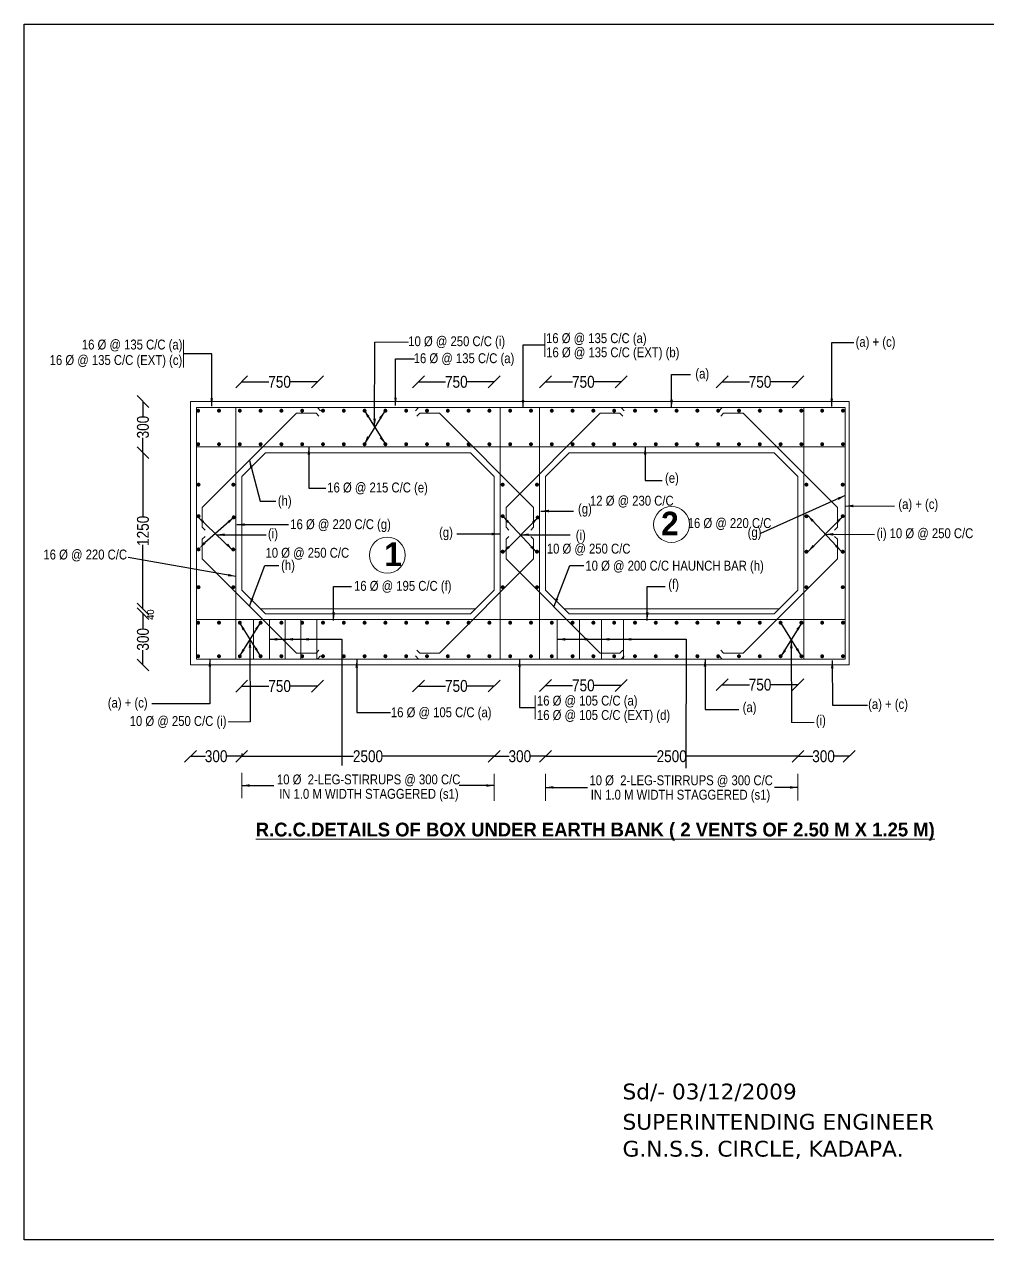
# Model space of a CAD drawing. Header units: inches. Extents: x -382447 to 80613, y -22027 to 268849.
# Drawn here: x -311983 to -287559, y 238036 to 268849 of the extents above; entities that cross this region are included whole.
import ezdxf

# ---------------------------------------------------------------- set-up
doc = ezdxf.new("R2010")
doc.units = ezdxf.units.IN
doc.header["$MEASUREMENT"] = 0
for name, color, linetype in [('abutment', 7, 'Continuous'), ('head wall', 4, 'Continuous'), ('STEEL', 5, 'Continuous')]:
    doc.layers.add(name, color=color, linetype=linetype)
doc.styles.add('ARIAL NARROW', font='ARIALN.TTF')
doc.styles.add('CITYBLUEPR', font='cityb___.ttf')
doc.styles.add('VERDANA', font='verdana.ttf')
doc.dimstyles.new('STANDARD$0', dxfattribs={"dimscale": 88.888889, "dimtxt": 0.02, "dimasz": 0.02, "dimexe": 0.05, "dimexo": 0.1, "dimgap": 0.002, "dimtad": 2, "dimdec": 0, "dimzin": 1, "dimdsep": 46, "dimtxsty": 'Standard', "dimblk": 'OBLIQUE', "dimcen": 0.09, "dimadec": 0, "dimazin": 0, "dimtfac": 1, "dimtdec": 4, "dimtofl": 0, "dimtmove": 0, "dimatfit": 3, "dimfxl": 1, "dimtolj": 1, "dimtzin": 1, "dimarcsym": 0})
doc.dimstyles.new('STANDARD$7', dxfattribs={"dimtxt": 2, "dimasz": 2, "dimexe": 1.25, "dimexo": 0.625, "dimtad": 1, "dimdec": 0, "dimlfac": 0.5, "dimdsep": 46, "dimtxsty": 'Standard', "dimblk": 'OBLIQUE', "dimcen": 2.5, "dimadec": 0, "dimazin": 0, "dimtfac": 1, "dimtdec": 0, "dimtmove": 0, "dimatfit": 3, "dimfxl": 1, "dimtolj": 1, "dimtzin": 0, "dimarcsym": 0})

# ---------------------------------------------------------------- blocks, each defined once
blk = doc.blocks.new('_Oblique')
at = {"color": 0, "linetype": 'ByBlock', "lineweight": -2}
blk.add_line((-0.5, -0.5), (0.5, 0.5), dxfattribs=at)
blk = doc.blocks.new('*D66')
at = {"layer": 'Defpoints', "color": 0, "transparency": 16777216}
for p in [(-294290, 252099), (-292370, 252105), (-292370, 252099)]:
    blk.add_point(p, dxfattribs=at)
at = {"layer": 'STEEL', "color": 0, "lineweight": -2, "transparency": 16777216}
for p, q in [((-294290, 252100), (-294290, 252106)), ((-294290, 252105), (-293601, 252105)), ((-292370, 252105), (-293059, 252105)), ((-292370, 252100), (-292370, 252106))]:
    blk.add_line(p, q, dxfattribs=at)
at = {"layer": 'STEEL', "color": 0, "lineweight": -2, "transparency": 16777216, "xscale": 300, "yscale": 300, "zscale": 300, "rotation": 180}
blk.add_blockref('_Oblique', (-294290, 252105), dxfattribs=at)
at = {"layer": 'STEEL', "color": 0, "lineweight": -2, "transparency": 16777216, "xscale": 300, "yscale": 300, "zscale": 300}
blk.add_blockref('_Oblique', (-292370, 252105), dxfattribs=at)
at = {"layer": 'STEEL', "color": 0, "lineweight": 9, "transparency": 16777216, "insert": (-293330, 252105), "char_height": 300, "attachment_point": 5, "style": 'ARIAL NARROW'}
blk.add_mtext('\\A1;750', dxfattribs=at)
blk = doc.blocks.new('*D67')
at = {"layer": 'Defpoints', "color": 0, "transparency": 16777216}
for p in [(-298770, 252082), (-296850, 252087), (-296850, 252082)]:
    blk.add_point(p, dxfattribs=at)
at = {"layer": 'STEEL', "color": 0, "lineweight": -2, "transparency": 16777216}
for p, q in [((-298770, 252082), (-298770, 252089)), ((-298770, 252087), (-298081, 252087)), ((-296850, 252087), (-297539, 252087)), ((-296850, 252082), (-296850, 252089))]:
    blk.add_line(p, q, dxfattribs=at)
at = {"layer": 'STEEL', "color": 0, "lineweight": -2, "transparency": 16777216, "xscale": 300, "yscale": 300, "zscale": 300, "rotation": 180}
blk.add_blockref('_Oblique', (-298770, 252087), dxfattribs=at)
at = {"layer": 'STEEL', "color": 0, "lineweight": -2, "transparency": 16777216, "xscale": 300, "yscale": 300, "zscale": 300}
blk.add_blockref('_Oblique', (-296850, 252087), dxfattribs=at)
at = {"layer": 'STEEL', "color": 0, "lineweight": 9, "transparency": 16777216, "insert": (-297810, 252087), "char_height": 300, "attachment_point": 5, "style": 'ARIAL NARROW'}
blk.add_mtext('\\A1;750', dxfattribs=at)
blk = doc.blocks.new('*D68')
at = {"layer": 'Defpoints', "color": 0, "transparency": 16777216}
for p in [(-301990, 252067), (-300070, 252073), (-300070, 252067)]:
    blk.add_point(p, dxfattribs=at)
at = {"layer": 'STEEL', "color": 0, "lineweight": -2, "transparency": 16777216}
for p, q in [((-301990, 252068), (-301990, 252074)), ((-301990, 252073), (-301301, 252073)), ((-300070, 252073), (-300759, 252073)), ((-300070, 252068), (-300070, 252074))]:
    blk.add_line(p, q, dxfattribs=at)
at = {"layer": 'STEEL', "color": 0, "lineweight": -2, "transparency": 16777216, "xscale": 300, "yscale": 300, "zscale": 300, "rotation": 180}
blk.add_blockref('_Oblique', (-301990, 252073), dxfattribs=at)
at = {"layer": 'STEEL', "color": 0, "lineweight": -2, "transparency": 16777216, "xscale": 300, "yscale": 300, "zscale": 300}
blk.add_blockref('_Oblique', (-300070, 252073), dxfattribs=at)
at = {"layer": 'STEEL', "color": 0, "lineweight": 9, "transparency": 16777216, "insert": (-301030, 252073), "char_height": 300, "attachment_point": 5, "style": 'ARIAL NARROW'}
blk.add_mtext('\\A1;750', dxfattribs=at)
blk = doc.blocks.new('*D69')
at = {"layer": 'Defpoints', "color": 0, "transparency": 16777216}
for p in [(-306470, 252065), (-304550, 252070), (-304550, 252065)]:
    blk.add_point(p, dxfattribs=at)
at = {"layer": 'STEEL', "color": 0, "lineweight": -2, "transparency": 16777216}
for p, q in [((-306470, 252065), (-306470, 252072)), ((-306470, 252070), (-305781, 252070)), ((-304550, 252070), (-305239, 252070)), ((-304550, 252065), (-304550, 252072))]:
    blk.add_line(p, q, dxfattribs=at)
at = {"layer": 'STEEL', "color": 0, "lineweight": -2, "transparency": 16777216, "xscale": 300, "yscale": 300, "zscale": 300, "rotation": 180}
blk.add_blockref('_Oblique', (-306470, 252070), dxfattribs=at)
at = {"layer": 'STEEL', "color": 0, "lineweight": -2, "transparency": 16777216, "xscale": 300, "yscale": 300, "zscale": 300}
blk.add_blockref('_Oblique', (-304550, 252070), dxfattribs=at)
at = {"layer": 'STEEL', "color": 0, "lineweight": 9, "transparency": 16777216, "insert": (-305510, 252070), "char_height": 300, "attachment_point": 5, "style": 'ARIAL NARROW'}
blk.add_mtext('\\A1;750', dxfattribs=at)
blk = doc.blocks.new('*D54')
at = {"layer": 'Defpoints', "color": 0, "transparency": 16777216}
for p in [(-292370, 250291, 3), (-291070, 250291, 1994), (-291070, 250291)]:
    blk.add_point(p, dxfattribs=at)
at = {"layer": 'STEEL', "color": 0, "lineweight": -2, "transparency": 16777216}
for p, q in [((-292370, 250292), (-292370, 250292)), ((-292370, 250291), (-291992, 250291)), ((-291070, 250291), (-291448, 250291)), ((-291070, 250292), (-291070, 250292))]:
    blk.add_line(p, q, dxfattribs=at)
at = {"layer": 'STEEL', "color": 0, "lineweight": -2, "transparency": 16777216, "xscale": 300, "yscale": 300, "zscale": 300, "rotation": 180}
blk.add_blockref('_Oblique', (-292370, 250291), dxfattribs=at)
at = {"layer": 'STEEL', "color": 0, "lineweight": -2, "transparency": 16777216, "xscale": 300, "yscale": 300, "zscale": 300}
blk.add_blockref('_Oblique', (-291070, 250291), dxfattribs=at)
at = {"layer": 'STEEL', "color": 0, "lineweight": 9, "transparency": 16777216, "insert": (-291720, 250291), "char_height": 300, "attachment_point": 5, "style": 'ARIAL NARROW'}
blk.add_mtext('\\A1;300', dxfattribs=at)
blk = doc.blocks.new('*D55')
at = {"layer": 'Defpoints', "color": 0, "transparency": 16777216}
for p in [(-298770, 250308, -62), (-292370, 250308, 1880), (-292370, 250291)]:
    blk.add_point(p, dxfattribs=at)
at = {"layer": 'STEEL', "color": 0, "lineweight": -2, "transparency": 16777216}
for p, q in [((-298770, 250308), (-298770, 250290)), ((-298770, 250291), (-295940, 250291)), ((-292370, 250291), (-295200, 250291)), ((-292370, 250308), (-292370, 250290))]:
    blk.add_line(p, q, dxfattribs=at)
at = {"layer": 'STEEL', "color": 0, "lineweight": -2, "transparency": 16777216, "xscale": 300, "yscale": 300, "zscale": 300, "rotation": 180}
blk.add_blockref('_Oblique', (-298770, 250291), dxfattribs=at)
at = {"layer": 'STEEL', "color": 0, "lineweight": -2, "transparency": 16777216, "xscale": 300, "yscale": 300, "zscale": 300}
blk.add_blockref('_Oblique', (-292370, 250291), dxfattribs=at)
at = {"layer": 'STEEL', "color": 0, "lineweight": 9, "transparency": 16777216, "insert": (-295570, 250291), "char_height": 300, "attachment_point": 5, "style": 'ARIAL NARROW'}
blk.add_mtext('\\A1;2500', dxfattribs=at)
blk = doc.blocks.new('*D56')
at = {"layer": 'Defpoints', "color": 0, "transparency": 16777216}
for p in [(-300070, 250291), (-298770, 250291), (-298770, 250291)]:
    blk.add_point(p, dxfattribs=at)
at = {"layer": 'STEEL', "color": 0, "lineweight": -2, "transparency": 16777216}
for p, q in [((-300070, 250292), (-300070, 250292)), ((-300070, 250291), (-299692, 250291)), ((-298770, 250291), (-299148, 250291)), ((-298770, 250292), (-298770, 250292))]:
    blk.add_line(p, q, dxfattribs=at)
at = {"layer": 'STEEL', "color": 0, "lineweight": -2, "transparency": 16777216, "xscale": 300, "yscale": 300, "zscale": 300, "rotation": 180}
blk.add_blockref('_Oblique', (-300070, 250291), dxfattribs=at)
at = {"layer": 'STEEL', "color": 0, "lineweight": -2, "transparency": 16777216, "xscale": 300, "yscale": 300, "zscale": 300}
blk.add_blockref('_Oblique', (-298770, 250291), dxfattribs=at)
at = {"layer": 'STEEL', "color": 0, "lineweight": 9, "transparency": 16777216, "insert": (-299420, 250291), "char_height": 300, "attachment_point": 5, "style": 'ARIAL NARROW'}
blk.add_mtext('\\A1;300', dxfattribs=at)
blk = doc.blocks.new('*D57')
at = {"layer": 'Defpoints', "color": 0, "transparency": 16777216}
for p in [(-306470, 250308), (-300070, 250308), (-300070, 250291)]:
    blk.add_point(p, dxfattribs=at)
at = {"layer": 'STEEL', "color": 0, "lineweight": -2, "transparency": 16777216}
for p, q in [((-306470, 250308), (-306470, 250290)), ((-306470, 250291), (-303640, 250291)), ((-300070, 250291), (-302900, 250291)), ((-300070, 250308), (-300070, 250290))]:
    blk.add_line(p, q, dxfattribs=at)
at = {"layer": 'STEEL', "color": 0, "lineweight": -2, "transparency": 16777216, "xscale": 300, "yscale": 300, "zscale": 300, "rotation": 180}
blk.add_blockref('_Oblique', (-306470, 250291), dxfattribs=at)
at = {"layer": 'STEEL', "color": 0, "lineweight": -2, "transparency": 16777216, "xscale": 300, "yscale": 300, "zscale": 300}
blk.add_blockref('_Oblique', (-300070, 250291), dxfattribs=at)
at = {"layer": 'STEEL', "color": 0, "lineweight": 9, "transparency": 16777216, "insert": (-303270, 250291), "char_height": 300, "attachment_point": 5, "style": 'ARIAL NARROW'}
blk.add_mtext('\\A1;2500', dxfattribs=at)
blk = doc.blocks.new('*D58')
at = {"layer": 'Defpoints', "color": 0, "transparency": 16777216}
for p in [(-307768, 250291, 1880), (-306470, 250361, 1880), (-306470, 250291)]:
    blk.add_point(p, dxfattribs=at)
at = {"layer": 'STEEL', "color": 0, "lineweight": -2, "transparency": 16777216}
for p, q in [((-307768, 250292), (-307768, 250292)), ((-307768, 250291), (-307391, 250291)), ((-306470, 250291), (-306847, 250291)), ((-306470, 250360), (-306470, 250290))]:
    blk.add_line(p, q, dxfattribs=at)
at = {"layer": 'STEEL', "color": 0, "lineweight": -2, "transparency": 16777216, "xscale": 300, "yscale": 300, "zscale": 300, "rotation": 180}
blk.add_blockref('_Oblique', (-307768, 250291), dxfattribs=at)
at = {"layer": 'STEEL', "color": 0, "lineweight": -2, "transparency": 16777216, "xscale": 300, "yscale": 300, "zscale": 300}
blk.add_blockref('_Oblique', (-306470, 250291), dxfattribs=at)
at = {"layer": 'STEEL', "color": 0, "lineweight": 9, "transparency": 16777216, "insert": (-307119, 250291), "char_height": 300, "attachment_point": 5, "style": 'ARIAL NARROW'}
blk.add_mtext('\\A1;300', dxfattribs=at)
blk = doc.blocks.new('*D59')
at = {"layer": 'Defpoints', "color": 0, "transparency": 16777216}
for p in [(-308967, 253907), (-308974, 252607), (-308967, 252607)]:
    blk.add_point(p, dxfattribs=at)
at = {"layer": 'STEEL', "color": 0, "lineweight": -2, "transparency": 16777216}
for p, q in [((-308968, 253907), (-308976, 253907)), ((-308974, 253907), (-308974, 253528)), ((-308974, 252607), (-308974, 252985)), ((-308968, 252607), (-308976, 252607))]:
    blk.add_line(p, q, dxfattribs=at)
at = {"layer": 'STEEL', "color": 0, "lineweight": -2, "transparency": 16777216, "xscale": 300, "yscale": 300, "zscale": 300}
for p, rotation in [((-308974, 253907), 90), ((-308974, 252607), 270)]:
    blk.add_blockref('_Oblique', p, dxfattribs=dict(at, rotation=rotation))
at = {"layer": 'STEEL', "color": 0, "lineweight": 9, "transparency": 16777216, "insert": (-308974, 253257), "char_height": 300, "attachment_point": 5, "rotation": 90, "style": 'ARIAL NARROW'}
blk.add_mtext('\\A1;300', dxfattribs=at)
blk = doc.blocks.new('*D60')
at = {"layer": 'Defpoints', "color": 0, "transparency": 16777216}
for p in [(-308987, 257987), (-308987, 254027), (-308974, 254027)]:
    blk.add_point(p, dxfattribs=at)
at = {"layer": 'STEEL', "color": 0, "lineweight": -2, "transparency": 16777216}
for p, q in [((-308986, 257987), (-308973, 257987)), ((-308974, 257987), (-308974, 256362)), ((-308974, 254027), (-308974, 255651)), ((-308986, 254027), (-308973, 254027))]:
    blk.add_line(p, q, dxfattribs=at)
at = {"layer": 'STEEL', "color": 0, "lineweight": -2, "transparency": 16777216, "xscale": 300, "yscale": 300, "zscale": 300}
for p, rotation in [((-308974, 257987), 90), ((-308974, 254027), 270)]:
    blk.add_blockref('_Oblique', p, dxfattribs=dict(at, rotation=rotation))
at = {"layer": 'STEEL', "color": 0, "lineweight": 9, "transparency": 16777216, "insert": (-308974, 256007), "char_height": 300, "attachment_point": 5, "rotation": 90, "style": 'ARIAL NARROW'}
blk.add_mtext('\\A1;1250', dxfattribs=at)
blk = doc.blocks.new('*D61')
at = {"layer": 'Defpoints', "color": 0, "transparency": 16777216}
for p in [(-308987, 259287), (-308987, 257987), (-308974, 257987)]:
    blk.add_point(p, dxfattribs=at)
at = {"layer": 'STEEL', "color": 0, "lineweight": -2, "transparency": 16777216}
for p, q in [((-308986, 259287), (-308973, 259287)), ((-308974, 259287), (-308974, 258908)), ((-308974, 257987), (-308974, 258365)), ((-308986, 257987), (-308973, 257987))]:
    blk.add_line(p, q, dxfattribs=at)
at = {"layer": 'STEEL', "color": 0, "lineweight": -2, "transparency": 16777216, "xscale": 300, "yscale": 300, "zscale": 300}
for p, rotation in [((-308974, 259287), 90), ((-308974, 257987), 270)]:
    blk.add_blockref('_Oblique', p, dxfattribs=dict(at, rotation=rotation))
at = {"layer": 'STEEL', "color": 0, "lineweight": 9, "transparency": 16777216, "insert": (-308974, 258637), "char_height": 300, "attachment_point": 5, "rotation": 90, "style": 'ARIAL NARROW'}
blk.add_mtext('\\A1;300', dxfattribs=at)
blk = doc.blocks.new('*D62')
at = {"layer": 'Defpoints', "color": 0, "transparency": 16777216}
for p in [(-306470, 259789), (-306470, 259783), (-304550, 259789)]:
    blk.add_point(p, dxfattribs=at)
at = {"layer": 'STEEL', "color": 0, "lineweight": -2, "transparency": 16777216}
for p, q in [((-306470, 259788), (-306470, 259782)), ((-306470, 259783), (-305781, 259783)), ((-304550, 259783), (-305239, 259783)), ((-304550, 259788), (-304550, 259782))]:
    blk.add_line(p, q, dxfattribs=at)
at = {"layer": 'STEEL', "color": 0, "lineweight": -2, "transparency": 16777216, "xscale": 300, "yscale": 300, "zscale": 300, "rotation": 180}
blk.add_blockref('_Oblique', (-306470, 259783), dxfattribs=at)
at = {"layer": 'STEEL', "color": 0, "lineweight": -2, "transparency": 16777216, "xscale": 300, "yscale": 300, "zscale": 300}
blk.add_blockref('_Oblique', (-304550, 259783), dxfattribs=at)
at = {"layer": 'STEEL', "color": 0, "lineweight": 9, "transparency": 16777216, "insert": (-305510, 259783), "char_height": 300, "attachment_point": 5, "style": 'ARIAL NARROW'}
blk.add_mtext('\\A1;750', dxfattribs=at)
blk = doc.blocks.new('*D63')
at = {"layer": 'Defpoints', "color": 0, "transparency": 16777216}
for p in [(-301990, 259789), (-301990, 259783), (-300070, 259789)]:
    blk.add_point(p, dxfattribs=at)
at = {"layer": 'STEEL', "color": 0, "lineweight": -2, "transparency": 16777216}
for p, q in [((-301990, 259788), (-301990, 259782)), ((-301990, 259783), (-301301, 259783)), ((-300070, 259783), (-300759, 259783)), ((-300070, 259788), (-300070, 259782))]:
    blk.add_line(p, q, dxfattribs=at)
at = {"layer": 'STEEL', "color": 0, "lineweight": -2, "transparency": 16777216, "xscale": 300, "yscale": 300, "zscale": 300, "rotation": 180}
blk.add_blockref('_Oblique', (-301990, 259783), dxfattribs=at)
at = {"layer": 'STEEL', "color": 0, "lineweight": -2, "transparency": 16777216, "xscale": 300, "yscale": 300, "zscale": 300}
blk.add_blockref('_Oblique', (-300070, 259783), dxfattribs=at)
at = {"layer": 'STEEL', "color": 0, "lineweight": 9, "transparency": 16777216, "insert": (-301030, 259783), "char_height": 300, "attachment_point": 5, "style": 'ARIAL NARROW'}
blk.add_mtext('\\A1;750', dxfattribs=at)
blk = doc.blocks.new('*D64')
at = {"layer": 'Defpoints', "color": 0, "transparency": 16777216}
for p in [(-298770, 259789), (-298770, 259783), (-296850, 259789)]:
    blk.add_point(p, dxfattribs=at)
at = {"layer": 'STEEL', "color": 0, "lineweight": -2, "transparency": 16777216}
for p, q in [((-298770, 259788), (-298770, 259782)), ((-298770, 259783), (-298081, 259783)), ((-296850, 259783), (-297539, 259783)), ((-296850, 259788), (-296850, 259782))]:
    blk.add_line(p, q, dxfattribs=at)
at = {"layer": 'STEEL', "color": 0, "lineweight": -2, "transparency": 16777216, "xscale": 300, "yscale": 300, "zscale": 300, "rotation": 180}
blk.add_blockref('_Oblique', (-298770, 259783), dxfattribs=at)
at = {"layer": 'STEEL', "color": 0, "lineweight": -2, "transparency": 16777216, "xscale": 300, "yscale": 300, "zscale": 300}
blk.add_blockref('_Oblique', (-296850, 259783), dxfattribs=at)
at = {"layer": 'STEEL', "color": 0, "lineweight": 9, "transparency": 16777216, "insert": (-297810, 259783), "char_height": 300, "attachment_point": 5, "style": 'ARIAL NARROW'}
blk.add_mtext('\\A1;750', dxfattribs=at)
blk = doc.blocks.new('*D65')
at = {"layer": 'Defpoints', "color": 0, "transparency": 16777216}
for p in [(-294290, 259789), (-294290, 259783), (-292370, 259789)]:
    blk.add_point(p, dxfattribs=at)
at = {"layer": 'STEEL', "color": 0, "lineweight": -2, "transparency": 16777216}
for p, q in [((-294290, 259788), (-294290, 259782)), ((-294290, 259783), (-293601, 259783)), ((-292370, 259783), (-293059, 259783)), ((-292370, 259788), (-292370, 259782))]:
    blk.add_line(p, q, dxfattribs=at)
at = {"layer": 'STEEL', "color": 0, "lineweight": -2, "transparency": 16777216, "xscale": 300, "yscale": 300, "zscale": 300, "rotation": 180}
blk.add_blockref('_Oblique', (-294290, 259783), dxfattribs=at)
at = {"layer": 'STEEL', "color": 0, "lineweight": -2, "transparency": 16777216, "xscale": 300, "yscale": 300, "zscale": 300}
blk.add_blockref('_Oblique', (-292370, 259783), dxfattribs=at)
at = {"layer": 'STEEL', "color": 0, "lineweight": 9, "transparency": 16777216, "insert": (-293330, 259783), "char_height": 300, "attachment_point": 5, "style": 'ARIAL NARROW'}
blk.add_mtext('\\A1;750', dxfattribs=at)

msp = doc.modelspace()

# ---------------------------------------------------------------- linework, layer by layer
at = {"color": 0, "linetype": 'ByBlock', "lineweight": 9}
for p, q in [((-311982.5, 268848.6), (-311982.5, 238035.6)), ((-298782.1, 260421.5), (-298782.1, 261021.5)), ((-307945.2, 260148.5), (-307945.2, 260848.5)), ((-299033.1, 251229.1), (-299033.1, 251829.1))]:
    msp.add_line(p, q, dxfattribs=at)
at = {"layer": 'abutment', "color": 0, "lineweight": 9}
for p, q in [((-303099.3, 260787, 5641.2), (-302245.1, 260787, 5641.2)), ((-307770, 259286.5), (-291070, 259286.5)), ((-307770, 259286.5), (-307770, 252606.5)), ((-291070, 259286.5), (-291070, 252606.5)), ((-307620, 259136.5), (-291171.2, 259136.5)), ((-307620, 259136.5), (-307620, 252756.5)), ((-306620, 259136.5), (-306620, 252756.5)), ((-304549.9, 259136.5), (-304476.3, 259051.5)), ((-301990, 259136.5), (-302063.6, 259051.5)), ((-299920, 259136.5), (-299920, 252756.5)), ((-298920, 259136.5), (-298920, 252756.5)), ((-296850, 259136.5), (-296776.4, 259051.5)), ((-294290, 259136.5), (-294363.6, 259051.5)), ((-292220, 259136.5), (-292220, 252756.5)), ((-291171.2, 259136.5), (-291171.2, 252756.5)), ((-307620, 258136.5), (-291171.2, 258136.5)), ((-306470, 257386.5), (-305870, 257986.5)), ((-305870, 257986.5), (-300670, 257986.5)), ((-300720, 258136.5), (-300663.9, 258192.6)), ((-300670, 257986.5), (-300070, 257386.5)), ((-298170, 257986.5), (-298770, 257386.5)), ((-298170, 257986.5), (-292970, 257986.5)), ((-292970, 257986.5), (-292370, 257386.5)), ((-306470, 257386.5), (-306470, 254506.5)), ((-300070, 257386.5), (-300070, 254506.5)), ((-298770, 257386.5), (-298770, 254506.5)), ((-292370, 257386.5), (-292370, 254506.5)), ((-306470, 254506.5), (-305870, 253906.5)), ((-300670, 253906.5), (-300070, 254506.5)), ((-298770, 254506.5), (-298170, 253906.5)), ((-292970, 253906.5), (-292370, 254506.5)), ((-300550, 254026.5), (-305990, 254026.5)), ((-300670, 253906.5), (-305870, 253906.5)), ((-292850, 254026.5), (-298290, 254026.5)), ((-292970, 253906.5), (-298170, 253906.5)), ((-291171.2, 253756.5), (-307620, 253756.5)), ((-306170, 253756.5), (-306170, 252756.5)), ((-305770, 253756.5), (-305770, 252756.5)), ((-305370, 253756.5), (-305370, 252756.5)), ((-304970, 253756.5), (-304970, 252756.5)), ((-304570, 253756.5), (-304570, 252756.5)), ((-298470, 252756.5), (-298470, 253756.5)), ((-297910, 252756.5), (-297910, 253756.5)), ((-297350, 252756.5), (-297350, 253756.5)), ((-296790, 252756.5), (-296790, 253756.5)), ((-291171.2, 252756.5), (-307620, 252756.5)), ((-304550, 252756.5), (-304476.4, 252841.6)), ((-301990, 252756.5), (-302063.6, 252841.6)), ((-296850, 252756.5), (-296776.4, 252841.6)), ((-294290, 252756.5), (-294363.6, 252841.6)), ((-291070, 252606.5), (-307770, 252606.5)), ((-306259.4, 251163.9, 3760.8), (-306813.8, 251163.9, 3760.8)), ((-292535.1, 251149.5, 3760.8), (-291955.4, 251149.5, 3760.8)), ((-306470, 249231.3), (-306470, 249867.7)), ((-300070, 249159.4), (-300070, 249845.1)), ((-298768.2, 249159.4), (-298768.2, 249845.1)), ((-292370, 249168.5), (-292370, 249845.1))]:
    msp.add_line(p, q, dxfattribs=at)
at = {"layer": 'abutment', "color": 0, "lineweight": 9, "const_width": 49.3, "elevation": 1880.4}
for points in [[(-307599.1, 259052.7, 1), (-307548.8, 259052.7, 1)], [(-307071.8, 259052.7, 1), (-307021.5, 259052.7, 1)], [(-306544.5, 259052.7, 1), (-306494.2, 259052.7, 1)], [(-306017.2, 259052.7, 1), (-305966.9, 259052.7, 1)], [(-305489.9, 259052.7, 1), (-305439.6, 259052.7, 1)], [(-304962.6, 259052.7, 1), (-304912.3, 259052.7, 1)], [(-304435.3, 259052.7, 1), (-304385, 259052.7, 1)], [(-303908, 259052.7, 1), (-303857.7, 259052.7, 1)], [(-303380.7, 259052.7, 1), (-303330.4, 259052.7, 1)], [(-302853.4, 259052.7, 1), (-302803.1, 259052.7, 1)], [(-302326.1, 259052.7, 1), (-302275.8, 259052.7, 1)], [(-301798.8, 259052.7, 1), (-301748.5, 259052.7, 1)], [(-301271.5, 259052.7, 1), (-301221.2, 259052.7, 1)], [(-300744.2, 259052.7, 1), (-300693.9, 259052.7, 1)], [(-300216.9, 259052.7, 1), (-300166.6, 259052.7, 1)], [(-299689.6, 259052.7, 1), (-299639.3, 259052.7, 1)], [(-299162.3, 259052.7, 1), (-299112, 259052.7, 1)], [(-298635, 259052.7, 1), (-298584.7, 259052.7, 1)], [(-298107.7, 259052.7, 1), (-298057.4, 259052.7, 1)], [(-297580.4, 259052.7, 1), (-297530.1, 259052.7, 1)], [(-297053.1, 259052.7, 1), (-297002.8, 259052.7, 1)], [(-296525.8, 259052.7, 1), (-296475.5, 259052.7, 1)], [(-295998.5, 259052.7, 1), (-295948.2, 259052.7, 1)], [(-295471.2, 259052.7, 1), (-295420.9, 259052.7, 1)], [(-294943.9, 259052.7, 1), (-294893.6, 259052.7, 1)], [(-294416.6, 259052.7, 1), (-294366.3, 259052.7, 1)], [(-293889.3, 259052.7, 1), (-293839, 259052.7, 1)], [(-293362, 259052.7, 1), (-293311.7, 259052.7, 1)], [(-292834.7, 259052.7, 1), (-292784.4, 259052.7, 1)], [(-292307.4, 259052.7, 1), (-292257.1, 259052.7, 1)], [(-291780.1, 259052.7, 1), (-291729.8, 259052.7, 1)], [(-291252.8, 259052.7, 1), (-291202.5, 259052.7, 1)], [(-307599.1, 258202.7, 1), (-307548.8, 258202.7, 1)], [(-307071.8, 258202.7, 1), (-307021.5, 258202.7, 1)], [(-306544.5, 258202.7, 1), (-306494.2, 258202.7, 1)], [(-306017.2, 258202.7, 1), (-305966.9, 258202.7, 1)], [(-305489.9, 258202.7, 1), (-305439.6, 258202.7, 1)], [(-304962.6, 258202.7, 1), (-304912.3, 258202.7, 1)], [(-304435.3, 258202.7, 1), (-304385, 258202.7, 1)], [(-303908, 258202.7, 1), (-303857.7, 258202.7, 1)], [(-303380.7, 258202.7, 1), (-303330.4, 258202.7, 1)], [(-302853.4, 258202.7, 1), (-302803.1, 258202.7, 1)], [(-302326.1, 258202.7, 1), (-302275.8, 258202.7, 1)], [(-301798.8, 258202.7, 1), (-301748.5, 258202.7, 1)], [(-301271.5, 258202.7, 1), (-301221.2, 258202.7, 1)], [(-300744.2, 258202.7, 1), (-300693.9, 258202.7, 1)], [(-300216.9, 258202.7, 1), (-300166.6, 258202.7, 1)], [(-299689.6, 258202.7, 1), (-299639.3, 258202.7, 1)], [(-299162.3, 258202.7, 1), (-299112, 258202.7, 1)], [(-298635, 258202.7, 1), (-298584.7, 258202.7, 1)], [(-298107.7, 258202.7, 1), (-298057.4, 258202.7, 1)], [(-297580.4, 258202.7, 1), (-297530.1, 258202.7, 1)], [(-297053.1, 258202.7, 1), (-297002.8, 258202.7, 1)], [(-296525.8, 258202.7, 1), (-296475.5, 258202.7, 1)], [(-295998.5, 258202.7, 1), (-295948.2, 258202.7, 1)], [(-295471.2, 258202.7, 1), (-295420.9, 258202.7, 1)], [(-294943.9, 258202.7, 1), (-294893.6, 258202.7, 1)], [(-294416.6, 258202.7, 1), (-294366.3, 258202.7, 1)], [(-293889.3, 258202.7, 1), (-293839, 258202.7, 1)], [(-293362, 258202.7, 1), (-293311.7, 258202.7, 1)], [(-292834.7, 258202.7, 1), (-292784.4, 258202.7, 1)], [(-292307.4, 258202.7, 1), (-292257.1, 258202.7, 1)], [(-291780.1, 258202.7, 1), (-291729.8, 258202.7, 1)], [(-291252.8, 258202.7, 1), (-291202.5, 258202.7, 1)], [(-307590.4, 257177.7, 1), (-307540.1, 257177.7, 1)], [(-306709.6, 257177.7, 1), (-306659.4, 257177.7, 1)], [(-299879.4, 257177.7, 1), (-299829.1, 257177.7, 1)], [(-299009.6, 257177.7, 1), (-298959.4, 257177.7, 1)], [(-292179.4, 257177.7, 1), (-292129.1, 257177.7, 1)], [(-291259.2, 257177.7, 1), (-291209, 257177.7, 1)], [(-307590.4, 256377.7, 1), (-307540.1, 256377.7, 1)], [(-306697.5, 256349.5, 1), (-306647.2, 256349.5, 1)], [(-299879.4, 256377.7, 1), (-299829.1, 256377.7, 1)], [(-298992.7, 256346.8, 1), (-298942.5, 256346.8, 1)], [(-292179.4, 256377.7, 1), (-292129.1, 256377.7, 1)], [(-291259.2, 256377.7, 1), (-291209, 256377.7, 1)], [(-307590.4, 255535.4, 1), (-307540.1, 255535.4, 1)], [(-306709.6, 255535.4, 1), (-306659.4, 255535.4, 1)], [(-299879.4, 255477.7, 1), (-299829.1, 255477.7, 1)], [(-299009.6, 255477.7, 1), (-298959.4, 255477.7, 1)], [(-292179.4, 255477.7, 1), (-292129.1, 255477.7, 1)], [(-291259.2, 255477.7, 1), (-291209, 255477.7, 1)], [(-307590.4, 254577.7, 1), (-307540.1, 254577.7, 1)], [(-306709.6, 254577.7, 1), (-306659.4, 254577.7, 1)], [(-299879.4, 254577.7, 1), (-299829.1, 254577.7, 1)], [(-299009.6, 254577.7, 1), (-298959.4, 254577.7, 1)], [(-292179.4, 254577.7, 1), (-292129.1, 254577.7, 1)], [(-291259.2, 254577.7, 1), (-291209, 254577.7, 1)], [(-307599.1, 253677.7, 1), (-307548.8, 253677.7, 1)], [(-307071.8, 253677.7, 1), (-307021.5, 253677.7, 1)], [(-306544.5, 253677.7, 1), (-306494.2, 253677.7, 1)], [(-306017.2, 253677.7, 1), (-305966.9, 253677.7, 1)], [(-305489.9, 253677.7, 1), (-305439.6, 253677.7, 1)], [(-304962.6, 253677.7, 1), (-304912.3, 253677.7, 1)], [(-304435.3, 253677.7, 1), (-304385, 253677.7, 1)], [(-303908, 253677.7, 1), (-303857.7, 253677.7, 1)], [(-303380.7, 253677.7, 1), (-303330.4, 253677.7, 1)], [(-302853.4, 253677.7, 1), (-302803.1, 253677.7, 1)], [(-302326.1, 253677.7, 1), (-302275.8, 253677.7, 1)], [(-301798.8, 253677.7, 1), (-301748.5, 253677.7, 1)], [(-301271.5, 253677.7, 1), (-301221.2, 253677.7, 1)], [(-300744.2, 253677.7, 1), (-300693.9, 253677.7, 1)], [(-300216.9, 253677.7, 1), (-300166.6, 253677.7, 1)], [(-299689.6, 253677.7, 1), (-299639.3, 253677.7, 1)], [(-299162.3, 253677.7, 1), (-299112, 253677.7, 1)], [(-298635, 253677.7, 1), (-298584.7, 253677.7, 1)], [(-298107.7, 253677.7, 1), (-298057.4, 253677.7, 1)], [(-297580.4, 253677.7, 1), (-297530.1, 253677.7, 1)], [(-297053.1, 253677.7, 1), (-297002.8, 253677.7, 1)], [(-296525.8, 253677.7, 1), (-296475.5, 253677.7, 1)], [(-295998.5, 253677.7, 1), (-295948.2, 253677.7, 1)], [(-295471.2, 253677.7, 1), (-295420.9, 253677.7, 1)], [(-294943.9, 253677.7, 1), (-294893.6, 253677.7, 1)], [(-294416.6, 253677.7, 1), (-294366.3, 253677.7, 1)], [(-293889.3, 253677.7, 1), (-293839, 253677.7, 1)], [(-293362, 253677.7, 1), (-293311.7, 253677.7, 1)], [(-292834.7, 253677.7, 1), (-292784.4, 253677.7, 1)], [(-292307.4, 253677.7, 1), (-292257.1, 253677.7, 1)], [(-291780.1, 253677.7, 1), (-291729.8, 253677.7, 1)], [(-291252.8, 253677.7, 1), (-291202.5, 253677.7, 1)], [(-307599.1, 252827.7, 1), (-307548.8, 252827.7, 1)], [(-307071.8, 252827.7, 1), (-307021.5, 252827.7, 1)], [(-306544.5, 252827.7, 1), (-306494.2, 252827.7, 1)], [(-306017.2, 252827.7, 1), (-305966.9, 252827.7, 1)], [(-305489.9, 252827.7, 1), (-305439.6, 252827.7, 1)], [(-304962.6, 252827.7, 1), (-304912.3, 252827.7, 1)], [(-304435.3, 252827.7, 1), (-304385, 252827.7, 1)], [(-303908, 252827.7, 1), (-303857.7, 252827.7, 1)], [(-303380.7, 252827.7, 1), (-303330.4, 252827.7, 1)], [(-302853.4, 252827.7, 1), (-302803.1, 252827.7, 1)], [(-302326.1, 252827.7, 1), (-302275.8, 252827.7, 1)], [(-301798.8, 252827.7, 1), (-301748.5, 252827.7, 1)], [(-301271.5, 252827.7, 1), (-301221.2, 252827.7, 1)], [(-300744.2, 252827.7, 1), (-300693.9, 252827.7, 1)], [(-300216.9, 252827.7, 1), (-300166.6, 252827.7, 1)], [(-299689.6, 252827.7, 1), (-299639.3, 252827.7, 1)], [(-299162.3, 252827.7, 1), (-299112, 252827.7, 1)], [(-298635, 252827.7, 1), (-298584.7, 252827.7, 1)], [(-298107.7, 252827.7, 1), (-298057.4, 252827.7, 1)], [(-297580.4, 252827.7, 1), (-297530.1, 252827.7, 1)], [(-297053.1, 252827.7, 1), (-297002.8, 252827.7, 1)], [(-296525.8, 252827.7, 1), (-296475.5, 252827.7, 1)], [(-295998.5, 252827.7, 1), (-295948.2, 252827.7, 1)], [(-295471.2, 252827.7, 1), (-295420.9, 252827.7, 1)], [(-294943.9, 252827.7, 1), (-294893.6, 252827.7, 1)], [(-294416.6, 252827.7, 1), (-294366.3, 252827.7, 1)], [(-293889.3, 252827.7, 1), (-293839, 252827.7, 1)], [(-293362, 252827.7, 1), (-293311.7, 252827.7, 1)], [(-292834.7, 252827.7, 1), (-292784.4, 252827.7, 1)], [(-292307.4, 252827.7, 1), (-292257.1, 252827.7, 1)], [(-291780.1, 252827.7, 1), (-291729.8, 252827.7, 1)], [(-291252.8, 252827.7, 1), (-291202.5, 252827.7, 1)]]:
    msp.add_lwpolyline(points, format="xyb", close=True, dxfattribs=at)
at = {"layer": 'abutment', "color": 0, "lineweight": 9}
for points in [[(-307399.5, 256027.7), (-307470, 256098.7), (-307470, 256598.7), (-305082.1, 258986.5), (-304582.1, 258986.5), (-304511.7, 258915.5)], [(-299140.4, 256027.7), (-299070, 256098.7), (-299070, 256598.7), (-301457.8, 258986.5), (-301957.8, 258986.5), (-302028.3, 258915.5)], [(-299699.5, 256027.7), (-299770, 256098.7), (-299770, 256598.7), (-297382.1, 258986.5), (-296882.1, 258986.5), (-296811.7, 258915.5)], [(-291440.4, 256027.7), (-291370, 256098.7), (-291370, 256598.7), (-293757.8, 258986.5), (-294257.8, 258986.5), (-294328.3, 258915.5)], [(-307399.5, 255865.4), (-307470, 255794.4), (-307470, 255294.4), (-305082.1, 252906.5), (-304582.1, 252906.5), (-304511.7, 252977.5)], [(-299140.4, 255865.4), (-299070, 255794.4), (-299070, 255294.4), (-301457.8, 252906.5), (-301957.8, 252906.5), (-302028.3, 252977.5)], [(-299699.5, 255865.4), (-299770, 255794.4), (-299770, 255294.4), (-297382.1, 252906.5), (-296882.1, 252906.5), (-296811.7, 252977.5)], [(-291440.4, 255865.4), (-291370, 255794.4), (-291370, 255294.4), (-293757.8, 252906.5), (-294257.8, 252906.5), (-294328.3, 252977.5)]]:
    msp.add_lwpolyline(points, dxfattribs=at)
for centre in [(-295573.1, 256168.9, 1880.4), (-302780.1, 255389, 1880.4)]:
    msp.add_circle(centre, 455.3, dxfattribs=at)
for points in [[(-303233.2, 258373, 3760.8), (-303359.3, 258214.2, 3760.8), (-303291.5, 258405.3, 3760.8)], [(-302920.1, 258396.9, 3760.8), (-302832, 258214.2, 3760.8), (-302974.5, 258358.5, 3760.8)], [(-307384.7, 255679.3, 1880.4), (-307548, 255559, 1880.4), (-307432.5, 255725.7, 1880.4)], [(-306815.9, 255685.7, 1880.4), (-306703.4, 255517.1, 1880.4), (-306864.5, 255640.1, 1880.4)], [(-299673.8, 255579.6, 1880.4), (-299837.1, 255459.4, 1880.4), (-299721.6, 255626.1, 1880.4)], [(-299105, 255628.1, 1880.4), (-298992.4, 255459.4, 1880.4), (-299153.6, 255582.4, 1880.4)], [(-291948.6, 255604.8, 1880.4), (-292111.9, 255484.6, 1880.4), (-291996.4, 255651.2, 1880.4)], [(-291379.8, 255653.2, 1880.4), (-291267.3, 255484.6, 1880.4), (-291428.4, 255607.6, 1880.4)], [(-306393.2, 253519, 1880.4), (-306519.3, 253677.7, 1880.4), (-306451.5, 253486.7, 1880.4)], [(-306080.1, 253495.1, 1880.4), (-305992, 253677.7, 1880.4), (-306134.6, 253533.5, 1880.4)], [(-292355.9, 253480.7, 1880.4), (-292267.8, 253663.3, 1880.4), (-292410.3, 253519.1, 1880.4)]]:
    msp.add_solid(points, dxfattribs=at)
at = {"layer": 'head wall', "color": 0}
msp.add_lwpolyline([(-311982.5, 268848.6), (-270683.7, 268848.6), (-270683.7, 238035.6), (-311982.5, 238035.6)], close=True, dxfattribs=at)

# ---------------------------------------------------------------- texts
at = {"lineweight": 9, "style": 'VERDANA'}
for s, p in [('Sd/- 03/12/2009', (-296816.6, 241592.8)), ('SUPERINTENDING ENGINEER', (-296816.6, 240825.1)), ('G.N.S.S. CIRCLE, KADAPA.', (-296816.6, 240142.1))]:
    msp.add_text(s, height=400, dxfattribs=at).set_placement(p)
at = {"layer": 'abutment', "color": 0, "lineweight": 9}
for s, height, style, p in [('16 %%C @ 135 C/C (a)', 250, 'ARIAL NARROW', (-298756.1, 260767)), ('16 %%C @ 135 C/C (a)', 250, 'ARIAL NARROW', (-310523.6, 260604.8)), ('10 %%C @ 250 C/C (i)', 250, 'ARIAL NARROW', (-302248.9, 260688.8)), ('(a) + (c)', 250, 'ARIAL NARROW', (-290906.5, 260673.4)), ('16 %%C @ 135 C/C (EXT) (c)', 250, 'ARIAL NARROW', (-311340, 260212.8)), ('16 %%C @ 135 C/C (a)', 250, 'ARIAL NARROW', (-302110.6, 260258.7)), ('16 %%C @ 135 C/C (EXT) (b)', 250, 'ARIAL NARROW', (-298751.5, 260408)), ('(a)', 250, 'ARIAL NARROW', (-294970.2, 259869.1)), ('(e) ', 250, 'ARIAL NARROW', (-295739.2, 257223.1)), ('16 %%C @ 215 C/C (e)', 250, 'ARIAL NARROW', (-304302.1, 256981.2)), ('(h)', 250, 'ARIAL NARROW', (-305554.7, 256646.6)), ('(g)', 250, 'ARIAL NARROW', (-297944.7, 256443.7)), ('12 %%C @ 230 C/C', 250, 'ARIAL NARROW', (-297641.5, 256645.7)), ('(a) + (c)', 250, 'ARIAL NARROW', (-289823.6, 256560.4)), ('2', 600, 'CITYBLUEPR', (-295839.1, 255892.7, 1880.4)), ('(i)', 250, 'ARIAL NARROW', (-305805.3, 255813.5)), ('16 %%C @ 220 C/C (g)', 250, 'ARIAL NARROW', (-305240.2, 256049.9)), ('(g)', 250, 'ARIAL NARROW', (-301466.7, 255845.6)), ('16 %%C @ 220 C/C', 250, 'ARIAL NARROW', (-295164.3, 256078.8)), ('(g)', 250, 'ARIAL NARROW', (-293643.6, 255847.7)), ('(i)', 250, 'ARIAL NARROW', (-290374.7, 255821.7)), ('10 %%C @ 250 C/C', 250, 'ARIAL NARROW', (-290044.2, 255821.2)), ('(i)', 250, 'ARIAL NARROW', (-298003, 255777)), ('16 %%C @ 220 C/C ', 250, 'ARIAL NARROW', (-311498.5, 255281.2)), ('10 %%C @ 250 C/C', 250, 'ARIAL NARROW', (-305868, 255325.4)), ('1', 600, 'CITYBLUEPR', (-302857.1, 255112.9, 1880.4)), ('10 %%C @ 250 C/C', 250, 'ARIAL NARROW', (-298736.4, 255430.5)), ('(h)', 250, 'ARIAL NARROW', (-305471.7, 255012)), ('10 %%c @ 200 C/C HAUNCH BAR (h)', 250, 'ARIAL NARROW', (-297758, 254998.6)), ('16 %%C @ 195 C/C (f)', 250, 'ARIAL NARROW', (-303623.4, 254487.1)), ('(f)', 250, 'ARIAL NARROW', (-295655.3, 254529.7)), ('(a) + (c)', 250, 'ARIAL NARROW', (-309866.3, 251524.5)), ('16 %%C @ 105 C/C (a)', 250, 'ARIAL NARROW', (-298986.6, 251577.8)), ('(a) + (c)', 250, 'ARIAL NARROW', (-290590.1, 251491)), ('16 %%C @ 105 C/C (a)', 250, 'ARIAL NARROW', (-302688.7, 251281.7)), ('16 %%C @ 105 C/C (EXT) (d)', 250, 'ARIAL NARROW', (-298986.7, 251212.9)), ('(a)', 250, 'ARIAL NARROW', (-293770.1, 251411)), ('10 %%C @ 250 C/C (i)', 250, 'ARIAL NARROW', (-309310.9, 251060.5)), ('(i)', 250, 'ARIAL NARROW', (-291915.7, 251080.1)), ('10 %%c  2-LEG-STIRRUPS @ 300 C/C ', 250, 'ARIAL NARROW', (-305577.6, 249579.6)), ('10 %%c  2-LEG-STIRRUPS @ 300 C/C ', 250, 'ARIAL NARROW', (-297655, 249557.6)), ('IN 1.0 M WIDTH STAGGERED (s1)', 250, 'ARIAL NARROW', (-305522.4, 249214.4)), ('IN 1.0 M WIDTH STAGGERED (s1)', 250, 'ARIAL NARROW', (-297622.2, 249192.4)), ('%%UR.C.C.DETAILS OF BOX UNDER EARTH BANK ( 2 VENTS OF 2.50 M X 1.25 M)', 350, 'CITYBLUEPR', (-306116, 248259))]:
    msp.add_text(s, height=height, dxfattribs=dict(at, style=style)).set_placement(p)
at = {"layer": 'STEEL', "color": 0, "lineweight": 9, "insert": (-308779.5, 253882.9), "char_height": 177.78, "attachment_point": 5, "rotation": 90}
msp.add_mtext('\\A1;40', dxfattribs=at)

# ---------------------------------------------------------------- dimensions: what is measured, and where the dimension line sits
at = {"layer": 'STEEL', "color": 0, "lineweight": 9}
for base, p1, p2, text, picture, middle in [((-306470, 259782.9), (-304550, 259788.6), (-306470, 259788.6), '750', '*D62', (-305510, 259782.9)), ((-301990, 259782.9), (-300070, 259788.6), (-301990, 259788.6), '750', '*D63', (-301030, 259782.9)), ((-298770, 259782.9), (-296850, 259788.6), (-298770, 259788.6), '750', '*D64', (-297810, 259782.9)), ((-294290, 259782.9), (-292370, 259788.6), (-294290, 259788.6), '750', '*D65', (-293330, 259782.9)), ((-306470, 250291.1), (-307767.6, 250291.1, 1880.4), (-306470, 250360.9, 1880.4), '300', '*D58', (-307118.8, 250291.1)), ((-300070, 250291.1), (-306470, 250308.3), (-300070, 250308.3), '2500', '*D57', (-303270, 250291.1)), ((-298770, 250291.1), (-300070, 250291.1), (-298770, 250291.1), '300', '*D56', (-299420, 250291.1)), ((-292370, 250291.1), (-298770, 250308.3, -61.6), (-292370, 250308.3, 1880.4), '2500', '*D55', (-295570, 250291.1)), ((-291070, 250291.1), (-292370, 250291.1, 2.8), (-291070, 250291.1, 1994.3), '300', '*D54', (-291720, 250291.1))]:
    dim = msp.add_linear_dim(base=base, p1=p1, p2=p2, text=text, dimstyle='STANDARD$0', override={"dimscale": 1, "dimtxt": 300, "dimasz": 300, "dimexe": 1.25, "dimexo": 0.625, "dimgap": 0.625, "dimtad": 0, "dimlfac": 0.5, "dimzin": 8, "dimtxsty": 'ARIAL NARROW', "dimcen": 2.5, "dimtdec": 0, "dimtofl": 1, "dimtzin": 0}, dxfattribs=at)
    dim.commit()
    dim.dimension.update_dxf_attribs({"geometry": picture, "text_midpoint": middle})
for base, p1, p2, angle, text, picture, middle in [((-308974.4, 257986.5), (-308986.7, 259286.5), (-308986.7, 257986.5), 90, '300', '*D61', (-308974.4, 258636.5)), ((-308974.4, 254026.5), (-308986.7, 257986.5), (-308986.7, 254026.5), 90, '1250', '*D60', (-308974.4, 256006.5)), ((-308974.4, 252606.5), (-308967.4, 253906.5), (-308967.4, 252606.5), 90, '300', '*D59', (-308974.4, 253256.5)), ((-304550, 252070.5), (-306470, 252064.8), (-304550, 252064.8), 180, '750', '*D69', (-305510, 252070.5)), ((-300070, 252072.6), (-301990, 252066.9), (-300070, 252066.9), 180, '750', '*D68', (-301030, 252072.6)), ((-296850, 252087.3), (-298770, 252081.6), (-296850, 252081.6), 180, '750', '*D67', (-297810, 252087.3)), ((-292370, 252104.7), (-294290, 252099), (-292370, 252099), 180, '750', '*D66', (-293330, 252104.7))]:
    dim = msp.add_linear_dim(base=base, p1=p1, p2=p2, angle=angle, text=text, dimstyle='STANDARD$0', override={"dimscale": 1, "dimtxt": 300, "dimasz": 300, "dimexe": 1.25, "dimexo": 0.625, "dimgap": 0.625, "dimtad": 0, "dimlfac": 0.5, "dimzin": 8, "dimtxsty": 'ARIAL NARROW', "dimcen": 2.5, "dimtdec": 0, "dimtofl": 1, "dimtzin": 0}, dxfattribs=at)
    dim.commit()
    dim.dimension.update_dxf_attribs({"geometry": picture, "text_midpoint": middle})

# ---------------------------------------------------------------- leaders
at = {"layer": 'abutment', "color": 0, "lineweight": 9}
for points in [[(-303101.5, 258647.1, 5641.2), (-303099.3, 260787, 5641.2)], [(-299339.6, 259127.2), (-299339.6, 260721.5), (-298782.1, 260721.5)], [(-291513.1, 259160.7), (-291513.1, 260783.9), (-290955.6, 260783.9)], [(-307232, 259165.2), (-307232, 260498.5), (-307945.2, 260498.5)], [(-302572.5, 259185.7), (-302572.5, 260366.4), (-302094.1, 260366.4)], [(-295571.9, 259128.7), (-295571.9, 259967.6), (-295093.4, 259967.6)], [(-303367.7, 259067.7, 5641.2), (-302832, 258214.2, 5641.2)], [(-302852.2, 259032.8, 3760.8), (-303359.3, 258214.2, 3760.8)], [(-304768.8, 258138.3), (-304768.8, 257092.6), (-304340, 257092.6)], [(-296242.7, 258137.7), (-296242.7, 257280.5), (-295813.8, 257280.5)], [(-306276, 257792.6), (-306004.2, 256757.8), (-305608.9, 256757.8)], [(-291171.2, 256901.4), (-293319.5, 255936.9)], [(-307586.7, 256364.6, 1880.4), (-306703.4, 255517.1, 1880.4)], [(-299854.3, 256377.7, 1880.4), (-298992.4, 255459.4, 1880.4)], [(-298883.9, 256508.3), (-298056.6, 256508.3)], [(-292129.1, 256402.9, 1880.4), (-291267.3, 255484.6, 1880.4)], [(-291223.8, 256382.8, 1880.4), (-292111.9, 255484.6, 1880.4)], [(-291166.6, 256637.4), (-289917.2, 256635.3)], [(-306659.9, 256357.6, 1880.4), (-307408.6, 255702.5, 1880.4)], [(-306593.8, 256164.7), (-305281.5, 256164.7)], [(-298948.9, 256357.6, 1880.4), (-299837.1, 255459.4, 1880.4)], [(-307103.9, 255908.5), (-305854.5, 255906.4)], [(-299934.3, 255926.4), (-301018.3, 255926.4)], [(-299393, 255908.5), (-298143.6, 255906.4)], [(-291674.5, 255918.4), (-290425.1, 255916.2)], [(-306620, 254851.3), (-309353.4, 255334.4)], [(-306276, 254100.5), (-305883.9, 255130.5), (-305528.3, 255130.5)], [(-298547.5, 254100.5), (-298155.4, 255130.5), (-297799.8, 255130.5)], [(-304140.2, 253737.3), (-304140.2, 254592.6), (-303683.7, 254592.6)], [(-296188.5, 253737.3), (-296188.5, 254592.6), (-295732.1, 254592.6)], [(-306527.7, 252824.3, 3760.8), (-305992, 253677.7, 3760.8)], [(-306012.2, 252859.1, 1880.4), (-306519.3, 253677.7, 1880.4)], [(-292803.5, 252809.9, 3760.8), (-292267.8, 253663.3, 3760.8)], [(-292288, 252844.7, 1880.4), (-292795.1, 253663.3, 1880.4)], [(-305770, 253256.5), (-303930, 253256.5), (-303930, 250060.3)], [(-305370, 253256.5), (-304970, 253256.5)], [(-304970, 253256.5), (-304123.5, 253256.5)], [(-298470, 253256.5), (-295206.3, 253256.5), (-295207.7, 249992.9)], [(-297910, 253256.5), (-297350, 253256.5)], [(-297350, 253256.5), (-296790, 253256.5)], [(-296790, 253256.5), (-296230, 253256.5)], [(-306261.5, 253244.8, 3760.8), (-306259.4, 251163.9, 3760.8)], [(-292537.3, 253230.4, 3760.8), (-292535.1, 251149.5, 3760.8)], [(-307279.3, 252763.3), (-307279.3, 251622.9), (-308752.5, 251622.9)], [(-303555.7, 252737.3), (-303555.7, 251402.8), (-302699.9, 251402.8)], [(-299427, 252755), (-299427, 251529.1), (-299033.1, 251529.1)], [(-294725.1, 252763.3), (-294725.1, 251480.4), (-293869.2, 251480.4)], [(-291501, 252721.3), (-291494.2, 251585.2), (-290607.9, 251585.2)], [(-306470, 249549.5), (-305656.9, 249549.5)], [(-300070, 249549.5), (-300960.7, 249549.5)], [(-298768.2, 249502.2), (-297701, 249502.2)], [(-292370, 249502.2), (-292964.9, 249502.2)]]:
    msp.add_leader(points, dimstyle='STANDARD$7', override={"dimtxt": 250, "dimasz": 200, "dimexe": 0.18, "dimexo": 0.0625, "dimgap": 30, "dimtad": 0, "dimlfac": 1, "dimzin": 0, "dimcen": 0.0851, "dimtofl": 0}, dxfattribs=at)

doc.saveas('drawing.dxf')
